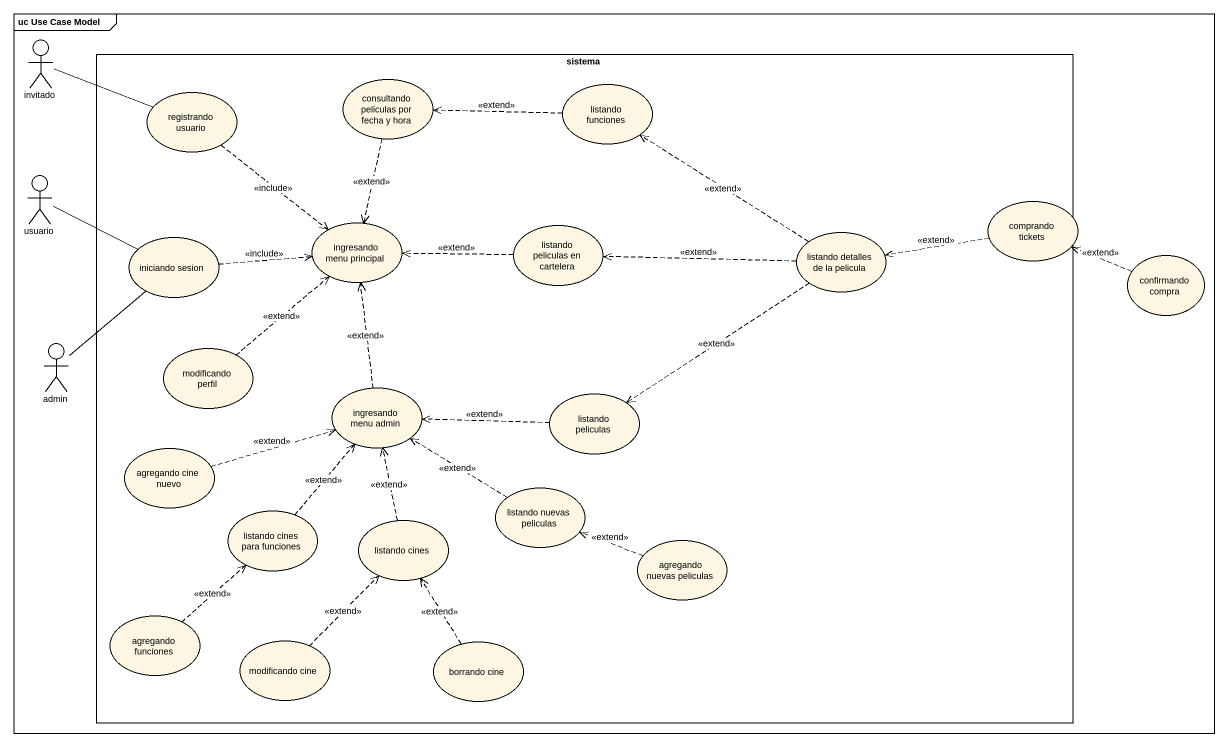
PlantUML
@startuml
mainframe uc Use Case Model
actor invitado
rectangle sistema {
  usecase "registrando usuario" as registrando_usuario
  usecase "consultando peliculas por fecha y hora" as consultando_peliculas_por
  usecase "listando funciones" as listando_funciones
  usecase "ingresando menu principal" as ingresando_menu_principal
  usecase "listando peliculas en cartelera" as listando_peliculas_en
  usecase "listando detalles de la pelicula" as listando_detalles_de_la
  usecase "iniciando sesion" as iniciando_sesion
  usecase "modificando perfil" as modificando_perfil
  usecase "ingresando menu admin" as ingresando_menu_admin
  usecase "listando peliculas" as listando_peliculas
  usecase "agregando cine nuevo" as agregando_cine_nuevo
  usecase "listando nuevas peliculas" as listando_nuevas_peliculas
  usecase "listando cines para funciones" as listando_cines_para
  usecase "listando cines" as listando_cines
  usecase "agregando nuevas peliculas" as agregando_nuevas_peliculas
  usecase "agregando funciones" as agregando_funciones
  usecase "modificando cine" as modificando_cine
  usecase "borrando cine" as borrando_cine
}
actor usuario
usecase "comprando tickets" as comprando_tickets
usecase "confirmando compra" as confirmando_compra
actor admin
invitado -right- registrando_usuario
registrando_usuario ..> ingresando_menu_principal : <<include>>
consultando_peliculas_por ..> ingresando_menu_principal : <<extend>>
listando_funciones .left.> consultando_peliculas_por : <<extend>>
usuario -right- iniciando_sesion
listando_peliculas_en .left.> ingresando_menu_principal : <<extend>>
listando_detalles_de_la .up.> listando_funciones : <<extend>>
listando_detalles_de_la .left.> listando_peliculas_en : <<extend>>
listando_detalles_de_la ..> listando_peliculas : <<extend>>
comprando_tickets .left.> listando_detalles_de_la : <<extend>>
iniciando_sesion .right.> ingresando_menu_principal : <<include>>
confirmando_compra .left.> comprando_tickets : <<extend>>
admin -up- iniciando_sesion
modificando_perfil .up.> ingresando_menu_principal : <<extend>>
ingresando_menu_admin .up.> ingresando_menu_principal : <<extend>>
listando_peliculas .left.> ingresando_menu_admin : <<extend>>
agregando_cine_nuevo .right.> ingresando_menu_admin : <<extend>>
listando_nuevas_peliculas .up.> ingresando_menu_admin : <<extend>>
listando_cines_para .up.> ingresando_menu_admin : <<extend>>
listando_cines .up.> ingresando_menu_admin : <<extend>>
agregando_nuevas_peliculas .left.> listando_nuevas_peliculas : <<extend>>
agregando_funciones .up.> listando_cines_para : <<extend>>
modificando_cine .up.> listando_cines : <<extend>>
borrando_cine .up.> listando_cines : <<extend>>
@enduml
